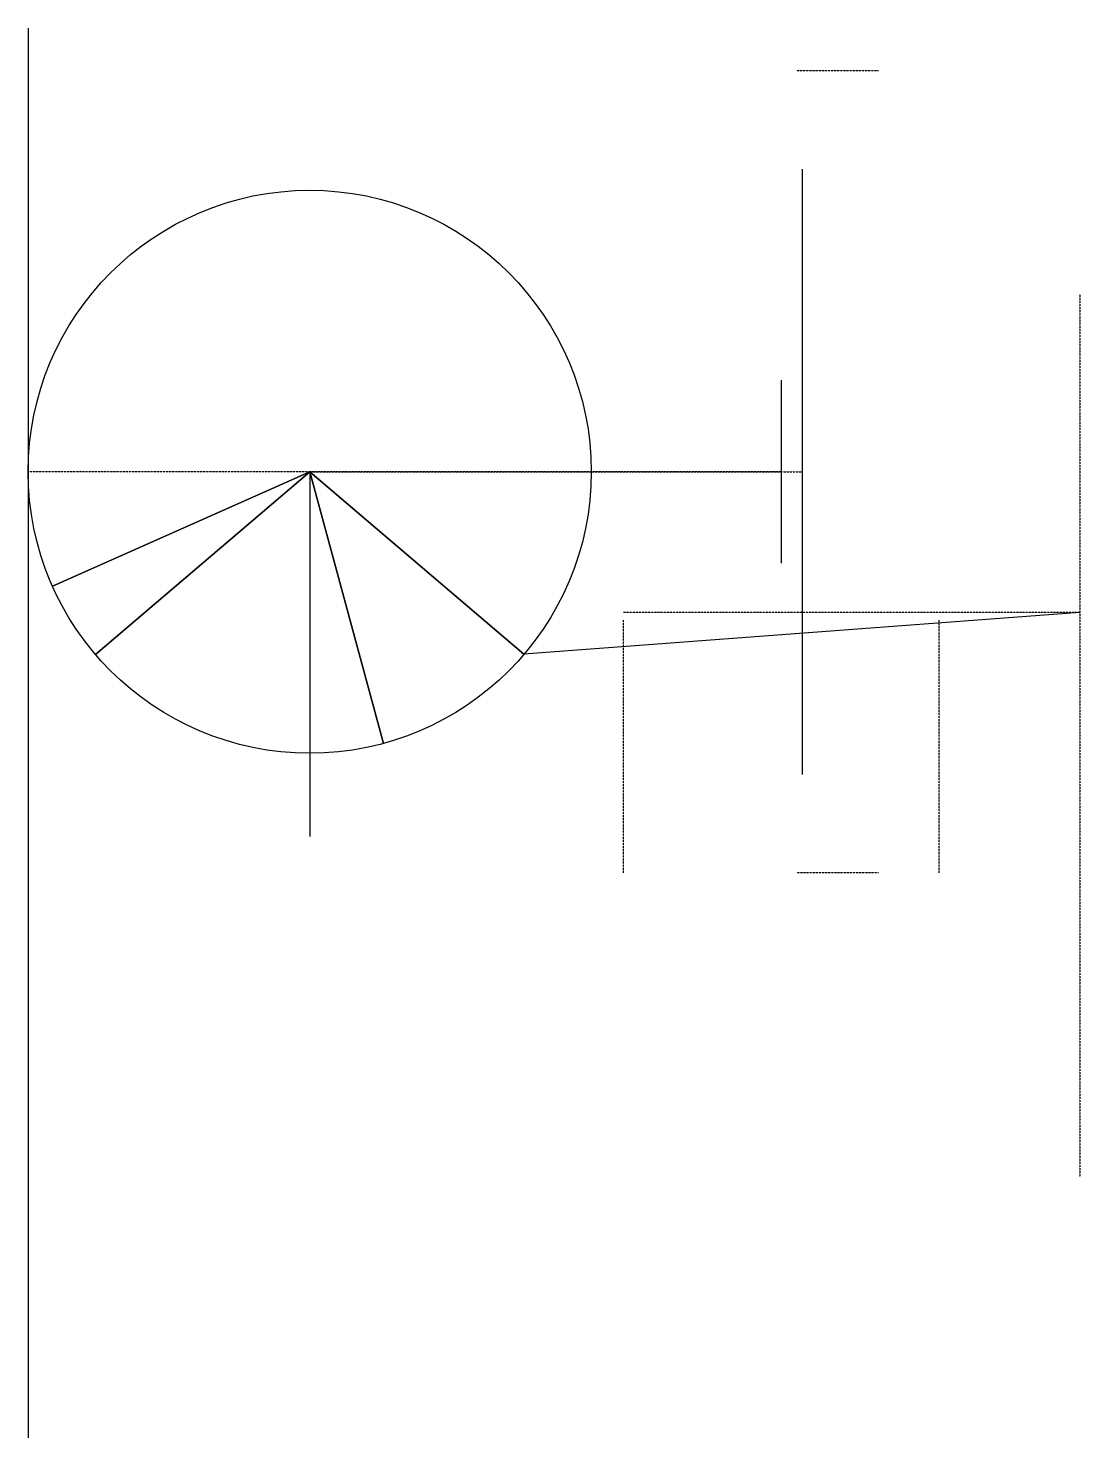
# Model space of a CAD drawing. Header units: millimetres. Extents: x -600 to 147, y -471 to 530.
import ezdxf

# ---------------------------------------------------------------- set-up
doc = ezdxf.new("R2010")
doc.units = ezdxf.units.MM
doc.linetypes.add('DASHED', pattern=[0.2067, 0.1654, -0.0413])

msp = doc.modelspace()

# ---------------------------------------------------------------- linework, layer by layer
for p, q in [((-600, 530.2), (-600, -471.4)), ((-50, 0), (-50, 430)), ((-65, 280), (-65, 150)), ((-65, 280), (-65, 150)), ((-400, 215), (-400, -44.1)), ((147.1, 115), (-247.8, 85.3))]:
    msp.add_line(p, q)
at = {"color": 190, "linetype": 'DASHED', "lineweight": 25, "true_color": 0x8018ff}
for p, q in [((-54, 500), (4, 500)), ((147.1, 341), (147.1, -286)), ((-65, 215), (-600, 215)), ((-400, 215), (-50, 215)), ((147.1, 115), (-177.1, 115)), ((-177.1, -70), (-177.1, 109.6)), ((47.1, -70), (47.1, 109.6)), ((4, -70), (-54, -70))]:
    msp.add_line(p, q, dxfattribs=at)
for points in [[(-582.7, 133.7), (-400, 215), (-247.8, 85.3)], [(-552.2, 85.2), (-400, 215), (-582.7, 133.7)], [(-347.7, 22), (-400, 215), (-552.2, 85.2)], [(-247.8, 85.3), (-400, 215), (-347.7, 22)]]:
    msp.add_lwpolyline(points)
msp.add_circle((-400, 215), 200)

doc.saveas('drawing.dxf')
